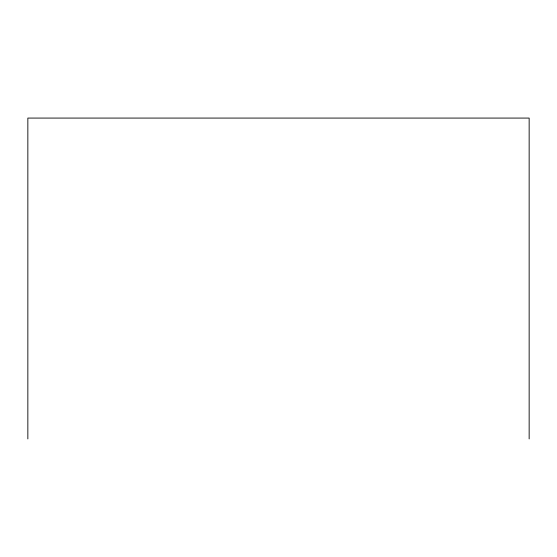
<?xml version="1.0" encoding="UTF-8"?>
<svg xmlns="http://www.w3.org/2000/svg" width="557" height="557" viewBox="0 0 557 557"><rect width="100%" height="100%" fill="white"/><g stroke="black" fill="none" stroke-linecap="round" stroke-linejoin="round"><path stroke-width="0.84" d="M529.15 438.923L529.15 118.077L27.85 118.077L27.85 438.923"/></g></svg>
